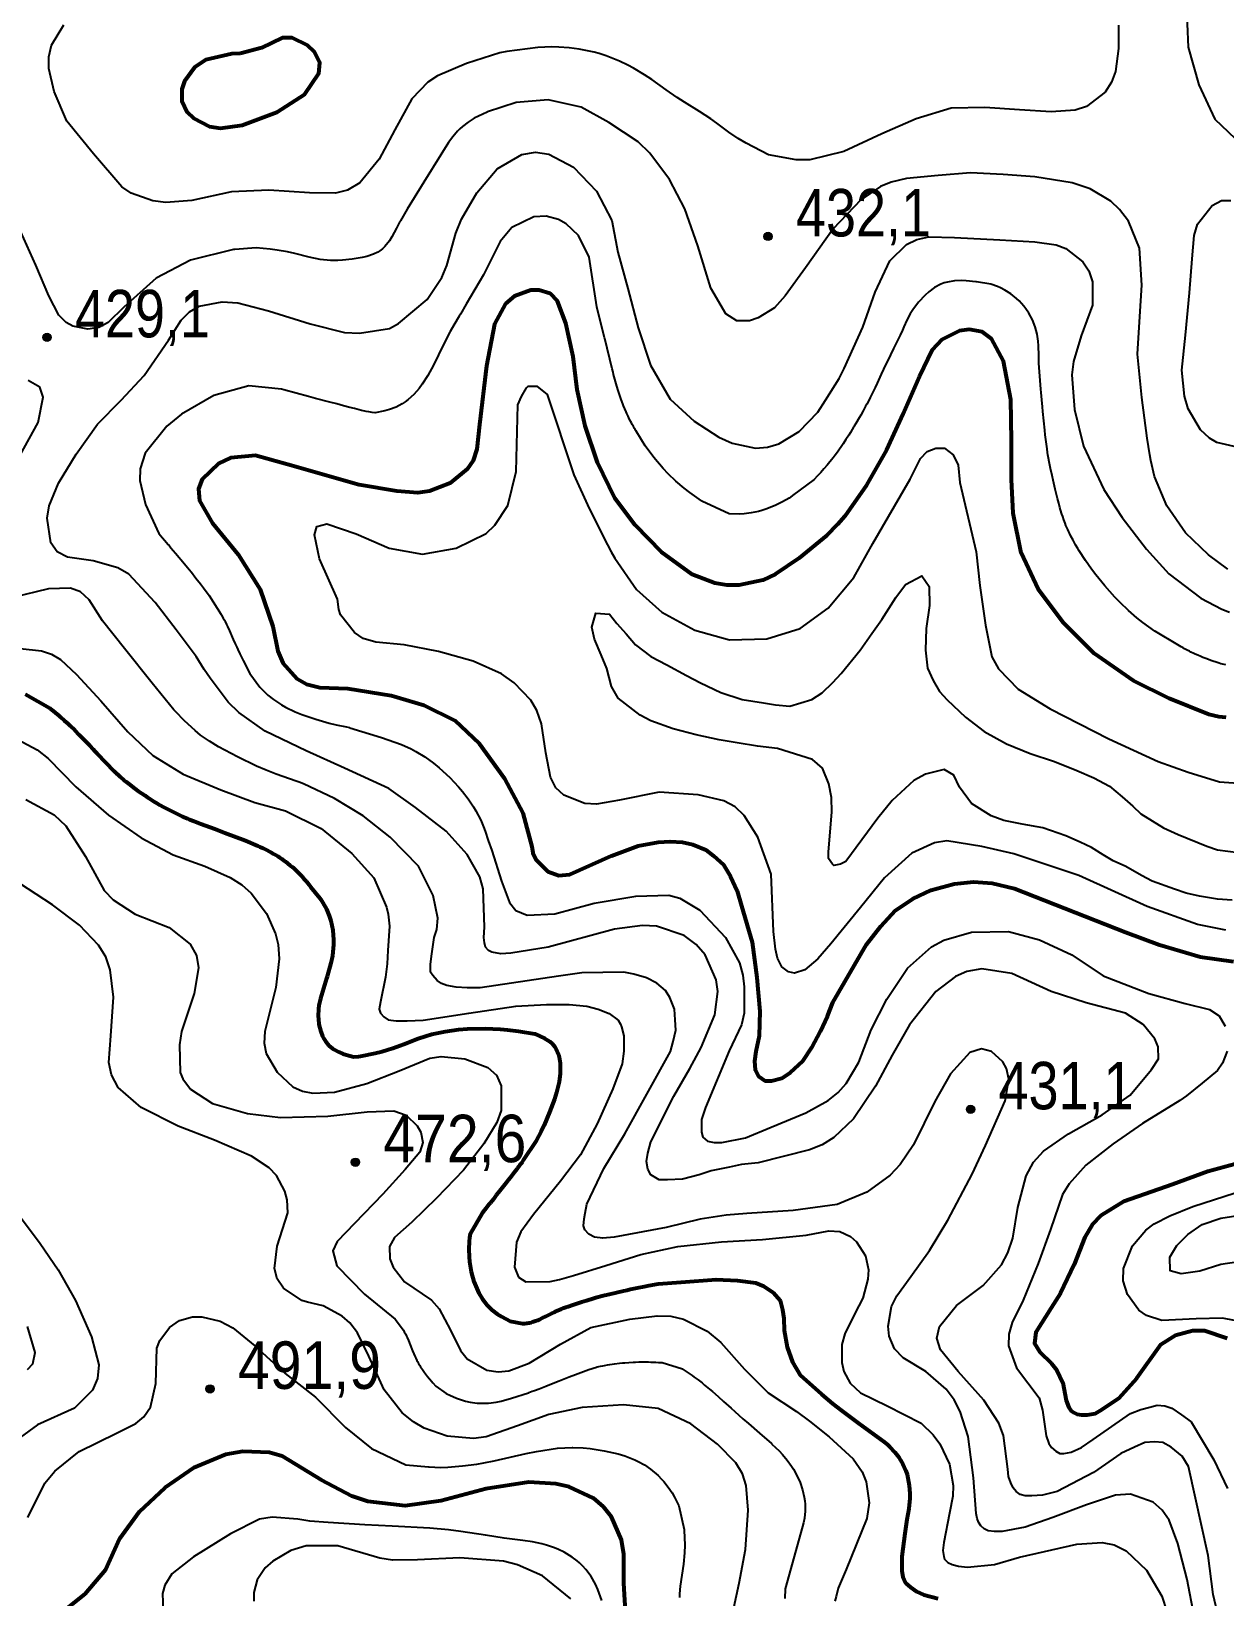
# Model space of a CAD drawing. Header units: metres. Extents: x 549268 to 556659, y 1838059 to 1844558.
# Drawn here: x 554205 to 554632, y 1838457 to 1839018 of the extents above; entities that cross this region are included whole.
import ezdxf

# ---------------------------------------------------------------- set-up
doc = ezdxf.new("R2010")
doc.units = ezdxf.units.M
doc.header["$LTSCALE"] = 0.8
for name, color, linetype, lineweight in [('1', 7, 'Continuous', 25), ('2', 7, 'Continuous', 53), ('5', 7, 'Continuous', 13)]:
    doc.layers.add(name, color=color, linetype=linetype, lineweight=lineweight)

msp = doc.modelspace()

# ---------------------------------------------------------------- hatches: boundary and pattern name
at = {"layer": '5'}
for points in [[(554470.43, 1838944.15, 1), (554467.43, 1838944.15, 1)], [(554212.28, 1838908.01, 1), (554209.28, 1838908.01, 1)], [(554542.95, 1838631.52, 1), (554539.95, 1838631.52, 1)], [(554322.71, 1838612.58, 1), (554319.71, 1838612.58, 1)], [(554270.65, 1838531.39, 1), (554267.65, 1838531.39, 1)]]:
    msp.add_hatch(color=256, dxfattribs=at).paths.add_polyline_path(points)

# ---------------------------------------------------------------- linework, layer by layer
at = {"layer": '1'}
for points in [[(554618.62, 1839028.68), (554619.33, 1839011.98), (554623.21, 1838998.46), (554628.94, 1838986.13), (554638.61, 1838976.98)], [(554375.42, 1839010.41), (554372.85, 1839009.94), (554361.02, 1839006.11), (554350.56, 1839001.68), (554347.15, 1838999.37), (554341.41, 1838993.47), (554335.34, 1838982.32), (554329.76, 1838971.79), (554322.79, 1838963.4), (554318.35, 1838960.71), (554314.06, 1838959.67), (554304.79, 1838959.78), (554290.19, 1838960.69), (554276.88, 1838960.07), (554262.62, 1838957), (554253.33, 1838956.31), (554248.69, 1838956.87), (554240.96, 1838959.67), (554237.56, 1838961.92), (554227.46, 1838973.72), (554217.84, 1838985.48), (554213.31, 1838996.02), (554211.45, 1839004.29), (554211.47, 1839008.45), (554212.44, 1839012.6), (554216.85, 1839019.99)], [(554594.44, 1839019.82), (554594.41, 1839011.51), (554593.31, 1839003.21), (554591.91, 1838999.35), (554589.61, 1838995.84), (554582.95, 1838990.69), (554578.88, 1838989.35), (554570.25, 1838988.73), (554558.93, 1838989.54), (554546.59, 1838990.34), (554534.55, 1838990.04), (554521.95, 1838986.31), (554509.64, 1838980.84), (554496.02, 1838974.57), (554483.89, 1838971.64), (554478.99, 1838971.56), (554469.1, 1838973.38), (554461.16, 1838977.56), (554458.26, 1838979.2), (554454.91, 1838981.45), (554450.59, 1838984.68), (554448.41, 1838986.26), (554444.43, 1838988.87), (554439.01, 1838992.2), (554436.34, 1838993.91), (554432.45, 1838996.62), (554427.31, 1839000.31), (554424.68, 1839002.08), (554420.79, 1839004.41), (554418.79, 1839005.47), (554415.73, 1839006.94), (554411.02, 1839008.81), (554408.43, 1839009.64), (554406.68, 1839010.12), (554403.15, 1839010.92), (554401.36, 1839011.24), (554397.74, 1839011.71), (554394.06, 1839011.96), (554391.57, 1839012.01)], [(554391.57, 1839012.01), (554386.5, 1839011.82), (554375.42, 1839010.41)], [(554633.59, 1838824.97), (554626.61, 1838830.09), (554618.34, 1838837.99), (554611.71, 1838847.62), (554607.35, 1838858.21), (554605.97, 1838863.89), (554605.6, 1838865.97), (554604.67, 1838871.92), (554602.72, 1838886.43), (554601.22, 1838901.98), (554601.99, 1838915.45), (554602.79, 1838926.74), (554601.96, 1838939.97), (554597.98, 1838949.66), (554594.8, 1838953.83), (554591.63, 1838956.75), (554584.22, 1838961.16), (554577.84, 1838963.36), (554564.48, 1838965.49), (554553.17, 1838966.35), (554541.47, 1838966.97), (554529.79, 1838965.92), (554518.48, 1838964.92), (554513.05, 1838963.64), (554509.22, 1838961.98), (554502.2, 1838957.23), (554492.21, 1838946.83), (554482.33, 1838932.92), (554475.05, 1838922.89), (554471.22, 1838918.59), (554465.44, 1838914.96), (554462.26, 1838913.91), (554457.72, 1838913.94), (554453.81, 1838916.41), (554448.46, 1838925.67), (554443.84, 1838940.8), (554439.13, 1838954.09), (554433.66, 1838964.52), (554426.64, 1838974.02), (554422.39, 1838978.06), (554411.95, 1838984.95), (554401.97, 1838990.48), (554390.17, 1838993.02), (554378.78, 1838992.1), (554368.52, 1838988.75), (554368.35, 1838988.68), (554365.26, 1838987.27), (554363.76, 1838986.46), (554361.6, 1838985.11), (554359.58, 1838983.58), (554358.64, 1838982.74), (554357.74, 1838981.83), (554356.07, 1838979.87), (554354.56, 1838977.77)], [(554354.56, 1838977.77), (554351.77, 1838973.36), (554345.74, 1838963.63), (554339.73, 1838953.92), (554337.3, 1838949.79), (554337.14, 1838949.5), (554335.92, 1838947.17), (554334.27, 1838944.04), (554333.36, 1838942.56), (554331.79, 1838940.56), (554330.88, 1838939.7), (554329.9, 1838938.97), (554329.2, 1838938.53), (554327.71, 1838937.79), (554325.28, 1838936.96), (554323.57, 1838936.55), (554320.08, 1838935.99), (554316.6, 1838935.65), (554314.88, 1838935.57), (554312.33, 1838935.58), (554308.55, 1838935.91), (554304.67, 1838936.67), (554299.51, 1838937.98), (554296.92, 1838938.59), (554293.19, 1838939.25), (554290.68, 1838939.58), (554285.64, 1838940.07), (554277.99, 1838939.53), (554277.51, 1838939.44), (554262.15, 1838935.67), (554249.9, 1838929.24), (554238.23, 1838918.8), (554232.67, 1838913.34), (554229.37, 1838911.55), (554225.4, 1838910.92), (554220.03, 1838912), (554217.69, 1838913.3), (554215.02, 1838915.98), (554211.42, 1838922.89), (554206.84, 1838933.8), (554201.44, 1838945.75)], [(554228.88, 1838876.94), (554237.29, 1838885.54), (554245.57, 1838894.4), (554254.3, 1838906.97), (554258.87, 1838914.22), (554261.78, 1838917.15), (554265.29, 1838919.14), (554273.45, 1838920.77), (554279.14, 1838920.38), (554290.09, 1838917.55), (554305.02, 1838912.83), (554317.34, 1838909.7), (554322.63, 1838909.46), (554333.37, 1838911.18), (554336.64, 1838912.95), (554346.92, 1838921.56), (554352.16, 1838929.42), (554353.99, 1838933.76), (554357.21, 1838945.34), (554359.23, 1838950.35), (554364.7, 1838959.73), (554371.98, 1838968.4), (554380.77, 1838973.49), (554385.65, 1838974.3), (554390.44, 1838973.61), (554399.24, 1838968.97), (554407.49, 1838960.33), (554412.95, 1838949.89), (554415.13, 1838938.53), (554418.72, 1838925.54), (554422.42, 1838911.44), (554426.8, 1838897.99), (554433.94, 1838885.86), (554442.48, 1838878), (554451.26, 1838872.28), (554456.07, 1838870.14), (554464.47, 1838868.36), (554468.68, 1838868.63), (554472.74, 1838869.85), (554480.07, 1838874.34), (554486.8, 1838881.26), (554489.51, 1838885.48), (554494.45, 1838893.32), (554496.22, 1838896.79), (554502.91, 1838911.66), (554507.24, 1838924.21), (554512.55, 1838935.46), (554518.54, 1838941.26), (554522.19, 1838943.07), (554526.54, 1838943.96), (554535.69, 1838943.72), (554551.87, 1838942.88), (554564.48, 1838942.21), (554572.04, 1838941.15), (554575.6, 1838939.88), (554581.67, 1838935.09), (554583.78, 1838931.8), (554585.12, 1838927.87), (554585.13, 1838919.59), (554581.01, 1838908.57), (554578.26, 1838899.31), (554577.69, 1838894.54), (554578.68, 1838882.11), (554581.9, 1838869.08), (554589.13, 1838853.5)], [(554635.78, 1838868.87), (554629.66, 1838870.4), (554626.94, 1838871.93), (554623.72, 1838874.85), (554619.36, 1838882.43), (554618.02, 1838886.94), (554617.13, 1838896.21), (554618.36, 1838908.79), (554619.79, 1838923.93), (554620.83, 1838936.09), (554621.46, 1838944.48), (554622.7, 1838948.58), (554627.89, 1838955.26), (554631.29, 1838956.98), (554634.64, 1838957.03)], [(554490.61, 1838862.82), (554490.07, 1838862.17), (554488.95, 1838860.88), (554487.81, 1838859.62), (554487.03, 1838858.79), (554486.5, 1838858.24), (554485.44, 1838857.15), (554477.73, 1838851.34), (554477.55, 1838851.21), (554476.45, 1838850.46), (554474.16, 1838849.07), (554471.77, 1838847.86), (554468.46, 1838846.54), (554466.77, 1838846.01), (554465.5, 1838845.68), (554462.94, 1838845.15), (554460.33, 1838844.83), (554458.57, 1838844.73), (554454.96, 1838844.77), (554445.28, 1838849.32), (554445.08, 1838849.46), (554440.93, 1838852.44), (554438.9, 1838853.99), (554435.96, 1838856.44), (554433.13, 1838859.12), (554431.34, 1838861), (554427.99, 1838864.97), (554424.97, 1838869.12), (554423.57, 1838871.28), (554421.62, 1838874.63), (554421.52, 1838874.8), (554421.41, 1838874.97), (554421.17, 1838875.34), (554420.72, 1838876.09), (554420.28, 1838876.85), (554420, 1838877.37), (554419.45, 1838878.4), (554419.06, 1838879.19), (554418.81, 1838879.72), (554418.33, 1838880.79), (554418.09, 1838881.33), (554417.64, 1838882.41), (554417.2, 1838883.5), (554416.92, 1838884.23), (554416.38, 1838885.7), (554415.87, 1838887.13), (554415.63, 1838887.85), (554415.27, 1838888.92), (554414.76, 1838890.55), (554414.29, 1838892.18), (554414.06, 1838893), (554413.64, 1838894.66), (554413.44, 1838895.49), (554413.16, 1838896.75), (554410.49, 1838907.59), (554410.43, 1838907.79), (554407.66, 1838918.97), (554404.86, 1838936.67), (554401.11, 1838944.44), (554396.62, 1838948.7), (554393.91, 1838950.22), (554389.48, 1838951.44), (554385.13, 1838951.2), (554377.26, 1838947.35), (554373.02, 1838942.39), (554367, 1838930.44), (554360.91, 1838919.92), (554358.8, 1838916.33), (554358.37, 1838915.64), (554356.4, 1838912.31), (554355.14, 1838910.06), (554352.78, 1838905.48), (554349.18, 1838898.03), (554347.18, 1838894.37), (554345.13, 1838891.2), (554343.99, 1838889.7), (554342.14, 1838887.59), (554340.11, 1838885.72), (554339.02, 1838884.9), (554337.99, 1838884.21), (554335.79, 1838883.04), (554333.44, 1838882.12), (554331.79, 1838881.64), (554328.27, 1838880.97), (554327.25, 1838881.11), (554325.96, 1838881.32), (554325.1, 1838881.48), (554324.53, 1838881.6), (554323.39, 1838881.85), (554322.54, 1838882.04), (554320.85, 1838882.47), (554319.16, 1838882.92), (554316.91, 1838883.53), (554315.78, 1838883.83), (554314.52, 1838884.17), (554312, 1838884.82), (554306.96, 1838886.12), (554304.44, 1838886.79), (554295.63, 1838889.24), (554294.76, 1838889.49), (554283.04, 1838890.68)], [(554578.14, 1838835.36), (554577.37, 1838836.85), (554576.87, 1838837.86), (554576.63, 1838838.37), (554576.28, 1838839.13), (554575.83, 1838840.16), (554575.61, 1838840.67), (554575.3, 1838841.45), (554574.85, 1838842.63), (554574.43, 1838843.82), (554574.16, 1838844.62), (554573.67, 1838846.23), (554573.44, 1838847.04), (554572.99, 1838848.67), (554572.58, 1838850.31), (554571.79, 1838853.59), (554571.01, 1838856.87), (554570.63, 1838858.52), (554570.08, 1838860.98), (554569.57, 1838863.46), (554569.32, 1838864.7), (554569.13, 1838865.88), (554568.99, 1838866.81), (554568.81, 1838868.06), (554568.48, 1838870.57), (554568.18, 1838873.08), (554567.99, 1838874.75), (554567.64, 1838878.1), (554567.31, 1838881.47), (554567.15, 1838883.15), (554566.92, 1838885.68), (554566.72, 1838888.21), (554566.62, 1838889.48), (554565.93, 1838898.73), (554565.92, 1838898.92), (554565.83, 1838901.48), (554565.71, 1838904.91), (554565.59, 1838906.62), (554565.24, 1838909.16), (554564.97, 1838910.41), (554564.59, 1838911.72), (554563.58, 1838914.29), (554562.26, 1838916.72), (554561.23, 1838918.25), (554560.48, 1838919.22), (554558.87, 1838921.03), (554557.93, 1838921.93), (554555.91, 1838923.55), (554553.71, 1838924.94), (554552.13, 1838925.75), (554551.03, 1838926.24), (554548.69, 1838927.11), (554543.57, 1838927.91), (554543.31, 1838927.94), (554539.91, 1838928.25), (554538.2, 1838928.32), (554535.65, 1838928.22), (554533.17, 1838927.82), (554531.97, 1838927.48), (554530.8, 1838927.03), (554528.57, 1838925.83), (554526.5, 1838924.31), (554525.2, 1838923.16), (554522.84, 1838920.64), (554520.76, 1838917.91), (554519.84, 1838916.48), (554518.61, 1838914.22), (554517.55, 1838911.81), (554517.09, 1838910.53), (554516.21, 1838908.77), (554516.11, 1838908.57), (554513.86, 1838904.05), (554512.75, 1838901.78), (554511.66, 1838899.5), (554511.12, 1838898.35), (554509.47, 1838894.77), (554508, 1838891.59), (554507.26, 1838890), (554506.5, 1838888.42), (554506.11, 1838887.64), (554505.51, 1838886.45), (554505.1, 1838885.66), (554504.27, 1838884.08), (554503.85, 1838883.3), (554502.99, 1838881.74), (554502.11, 1838880.19), (554501.51, 1838879.16), (554500.31, 1838877.11), (554499.76, 1838876.22), (554499.65, 1838876.03), (554498.42, 1838873.96), (554497.8, 1838872.93), (554496.84, 1838871.4), (554495.85, 1838869.88), (554495.35, 1838869.13), (554494.32, 1838867.64), (554493.79, 1838866.91), (554492.99, 1838865.82), (554492.21, 1838864.81), (554491.69, 1838864.14), (554490.61, 1838862.82)], [(554201.19, 1838865.83), (554207.59, 1838877.46), (554209.35, 1838886.55), (554208.24, 1838890.14), (554204.04, 1838892.5)], [(554283.04, 1838890.68), (554270.52, 1838887.2), (554258.91, 1838880.54), (554253.63, 1838876.16), (554245.92, 1838866.53), (554244.08, 1838860.96), (554244, 1838856.72), (554246, 1838848.19), (554250.81, 1838837.76), (554254.21, 1838833.81), (554254.34, 1838833.65), (554255.14, 1838832.67), (554256.77, 1838830.71), (554260.05, 1838826.83), (554261.67, 1838824.87), (554262.49, 1838823.85), (554264.11, 1838821.8), (554265.71, 1838819.72), (554266.76, 1838818.33), (554268.84, 1838815.53), (554273.18, 1838808.74), (554273.29, 1838808.55), (554273.91, 1838807.45), (554274.3, 1838806.7), (554274.55, 1838806.2), (554275.05, 1838805.19), (554275.41, 1838804.43), (554276.11, 1838802.89), (554277.48, 1838799.8), (554278.17, 1838798.25), (554278.73, 1838797.05), (554279.1, 1838796.26), (554279.87, 1838794.67), (554281.05, 1838792.3), (554283.44, 1838787.59), (554287.02, 1838782.67), (554287.14, 1838782.54), (554289.89, 1838779.89), (554291.88, 1838778.28), (554294.71, 1838776.37), (554296.18, 1838775.52), (554299.67, 1838773.84), (554302.07, 1838772.88), (554306.97, 1838771.25), (554311.84, 1838769.88), (554314.3, 1838769.28), (554318.03, 1838768.53), (554319.03, 1838768.25), (554319.24, 1838768.19), (554330.59, 1838764.71), (554335.36, 1838763.07), (554337.71, 1838762.16), (554341.15, 1838760.61), (554342.84, 1838759.71), (554346.1, 1838757.71), (554349.21, 1838755.46), (554351.21, 1838753.83), (554355, 1838750.33), (554358.09, 1838747.05), (554359.54, 1838745.34), (554361.59, 1838742.68), (554363.45, 1838739.9), (554364.3, 1838738.47), (554366.05, 1838735.07), (554367.06, 1838732.72), (554367.66, 1838731.12), (554368.72, 1838727.82), (554370.1, 1838724.17), (554373.56, 1838713.28), (554376.35, 1838705.56), (554378.67, 1838702.71), (554382.66, 1838701.01), (554392.54, 1838701.49), (554406.7, 1838705.37), (554421.64, 1838707.86), (554433.37, 1838708.24), (554437.34, 1838707.11), (554444.53, 1838702.85), (554453.65, 1838693), (554458.77, 1838684.01), (554459.94, 1838679.57), (554460.41, 1838675.36), (554460.41, 1838671.39), (554460.41, 1838666.01), (554459.47, 1838661.8), (554455.05, 1838652.45), (554446.53, 1838632.18), (554445.16, 1838627.86), (554445.16, 1838625.81), (554445.16, 1838623.31), (554445.62, 1838621.49), (554447.21, 1838620.13), (554449.7, 1838619.67), (554452.42, 1838619.67), (554460.81, 1838621.26), (554470.07, 1838625.13), (554482.46, 1838630.3), (554490.46, 1838634.71), (554493.99, 1838637.55), (554496.94, 1838640.82), (554501.46, 1838648.45)], [(554383.96, 1838778.05), (554378.04, 1838784.3), (554373.45, 1838787.48), (554363.3, 1838792.04), (554350.95, 1838795.48), (554338.7, 1838797.93), (554328.54, 1838798.8), (554323.96, 1838800.18), (554320.85, 1838802.25), (554315.82, 1838808.66), (554315.32, 1838810.58), (554314.79, 1838814.18), (554308.4, 1838828.69), (554306.52, 1838837.31), (554307.42, 1838840.24), (554310.91, 1838841.16), (554321.43, 1838837.67), (554333.27, 1838832.49), (554345.27, 1838830.36), (554357.23, 1838832.45), (554367.99, 1838837.79), (554371.11, 1838840.69), (554375.76, 1838847.81), (554378.73, 1838859.9), (554379.39, 1838883.78), (554380.62, 1838886.86), (554382.47, 1838889.95), (554383.09, 1838890.57), (554384.32, 1838890.57), (554386.17, 1838890.57), (554389.86, 1838887.48), (554399.36, 1838858.72), (554404.92, 1838846.65), (554411.49, 1838833.64), (554412.82, 1838831.18), (554414.06, 1838828.92), (554421.84, 1838817.73), (554430.91, 1838809.57), (554442.68, 1838803.18), (554455.19, 1838799.63), (554468.46, 1838800.03), (554480.45, 1838803.75), (554490.5, 1838811.05), (554499.65, 1838822), (554506.48, 1838834.16), (554519.8, 1838857.24), (554523.49, 1838864.65), (554525.96, 1838867.12), (554529.03, 1838868.36), (554532.11, 1838868.36), (554535.19, 1838865.89), (554537.04, 1838862.18), (554537.66, 1838856), (554543.45, 1838831.19), (554544.78, 1838819.08), (554546.76, 1838804.92), (554549, 1838793.61), (554551.39, 1838789.27), (554558.51, 1838782.05), (554570, 1838775), (554590.95, 1838764.16), (554608.61, 1838756.08), (554619.35, 1838752.24), (554630.51, 1838748.81), (554642.25, 1838748)], [(554492.44, 1838621.4), (554488.35, 1838618.84), (554483.81, 1838616.96), (554465.35, 1838612.39), (554459.45, 1838611.71), (554455.14, 1838610.8), (554448.57, 1838609.44), (554444.26, 1838608.07), (554438.36, 1838606.48), (554432.92, 1838606.26), (554429.97, 1838606.26), (554427.02, 1838608.07), (554425.89, 1838610.12), (554425.44, 1838612.85), (554425.89, 1838615.81), (554427.02, 1838619.9), (554435.16, 1838636.19), (554440.91, 1838646.09), (554443.31, 1838650.56), (554444.94, 1838653.64), (554449.92, 1838665.33), (554450.92, 1838673.71), (554450.41, 1838677.92), (554446.47, 1838686.89), (554443.21, 1838690.6), (554438.96, 1838693.72), (554429.02, 1838697.09), (554423.97, 1838697.32), (554413.98, 1838695.99), (554390.2, 1838689.54), (554376.8, 1838687.4), (554373.21, 1838687.2), (554370.02, 1838687.8), (554368.83, 1838688.4), (554367.83, 1838689.6), (554367.43, 1838691.2), (554367.23, 1838693), (554367.43, 1838696.8), (554366.91, 1838710.46), (554365.74, 1838714.76), (554361.25, 1838722.75), (554353.68, 1838731.18), (554342.74, 1838739.61), (554333.2, 1838746.42), (554317.32, 1838753.75), (554303.54, 1838759.9), (554288.93, 1838766.9), (554279.48, 1838773.63), (554275.69, 1838777.34), (554269.22, 1838785.93), (554267, 1838789.06), (554264.15, 1838793.7), (554257.01, 1838803.3), (554249.48, 1838813.05), (554240.04, 1838823.15), (554236.18, 1838825.42), (554227.25, 1838828.01), (554218.09, 1838829.33), (554214.45, 1838831.18), (554212.14, 1838834.43), (554210.79, 1838843.22), (554211.53, 1838847.69), (554214.93, 1838855.75), (554221.26, 1838866.18), (554228.88, 1838876.94)], [(554589.13, 1838853.5), (554595.76, 1838843.47), (554604.39, 1838832.16), (554612.48, 1838823.32), (554623.83, 1838814.56), (554631.37, 1838810.71), (554634.12, 1838809.52)], [(554632.78, 1838790.68), (554632.21, 1838790.82), (554631.06, 1838791.12), (554630.49, 1838791.29), (554629.35, 1838791.64), (554628.23, 1838792.01), (554627.48, 1838792.28), (554626, 1838792.83), (554624.59, 1838793.38), (554623.9, 1838793.67), (554622.86, 1838794.12), (554621.83, 1838794.58), (554621.32, 1838794.82), (554620.3, 1838795.31), (554619.8, 1838795.56), (554619.04, 1838795.95), (554618.05, 1838796.49), (554617.55, 1838796.77), (554616.81, 1838797.19), (554615.71, 1838797.86), (554607.67, 1838802.62), (554607.45, 1838802.77), (554603.1, 1838805.91), (554601, 1838807.57), (554597.95, 1838810.19), (554595.02, 1838812.99), (554593.15, 1838814.93), (554589.56, 1838818.97), (554586.33, 1838822.94), (554584.78, 1838824.98), (554582.55, 1838828.11), (554580.3, 1838831.58), (554579.79, 1838832.43), (554579.04, 1838833.72), (554578.68, 1838834.37), (554578.14, 1838835.36)], [(554602.67, 1838715.25), (554597.04, 1838718.47), (554592.54, 1838720.54), (554588.89, 1838722.7), (554584.76, 1838725.24), (554580.7, 1838727.21), (554575.61, 1838729.5), (554567.32, 1838732.29), (554559.91, 1838733.61), (554553.35, 1838735.02), (554548.76, 1838736.65), (554541.72, 1838741), (554537.51, 1838746.95), (554535.48, 1838751.14), (554531.98, 1838753.18), (554525.32, 1838751.59), (554521.16, 1838749.28), (554513.4, 1838742.16), (554508.27, 1838735.75), (554496.84, 1838720.33), (554494.9, 1838719.36), (554492.48, 1838718.87), (554491.99, 1838719.36), (554490.54, 1838721.31), (554490.54, 1838723.74), (554491.79, 1838737.93), (554491.64, 1838743.18), (554490.68, 1838748.06), (554488.49, 1838753.66), (554484.87, 1838756.82), (554472.34, 1838760.71), (554465.11, 1838761.62), (554457.86, 1838762.81), (554451.48, 1838763.82), (554443.17, 1838765.61), (554434.95, 1838767.84), (554426.95, 1838770.66), (554423.17, 1838772.67), (554415.23, 1838778.77), (554412.92, 1838782.93), (554411.21, 1838789.44), (554409.24, 1838794.35), (554406.78, 1838799.91), (554405.88, 1838804.23), (554407.32, 1838809.23), (554412.2, 1838808.91), (554414.85, 1838805.5), (554418.1, 1838801.87), (554421.53, 1838797.84), (554426.97, 1838793.73), (554432.72, 1838790.67), (554439.69, 1838786.88), (554444.81, 1838784.31), (554452.03, 1838780.83), (554459.72, 1838778.26), (554467.26, 1838777.09), (554471.6, 1838776.43), (554476.79, 1838775.87), (554484.64, 1838778.3), (554488.36, 1838780.7), (554492.09, 1838784.39), (554495.15, 1838787.57), (554501.92, 1838796.01), (554506.11, 1838801.88), (554509.68, 1838806.97), (554514.66, 1838814.79), (554518.13, 1838819.44), (554524.05, 1838822.65), (554526.61, 1838818.81), (554526.79, 1838811.99), (554525.56, 1838803.74), (554525.27, 1838796.02), (554525.98, 1838789.54), (554528.04, 1838785.07), (554530.32, 1838781.19), (554533.07, 1838778.22), (554539.6, 1838771.96), (554546.28, 1838766.86), (554554.31, 1838762.47), (554562.82, 1838758.99), (554571.54, 1838756.11), (554579.44, 1838752.85), (554585.57, 1838750.25), (554591.16, 1838747.3), (554595.72, 1838743.39), (554599.5, 1838740.1), (554602.38, 1838737.29), (554610.47, 1838732.34), (554615.72, 1838729.93), (554626, 1838725.79), (554629.85, 1838724.5), (554637.22, 1838723.47)], [(554279.04, 1838757.76), (554272.2, 1838761.33), (554268.92, 1838763.33), (554265.79, 1838765.56), (554263.79, 1838767.18), (554259.96, 1838770.66), (554256.8, 1838773.97), (554256.21, 1838774.62), (554248.41, 1838784.13), (554238.48, 1838796.59), (554230.63, 1838806.44), (554225.82, 1838814.05), (554222.72, 1838816.84), (554219.22, 1838818.12), (554211.26, 1838817.9), (554198.56, 1838814.89)], [(554201.19, 1838796.59), (554208.84, 1838795.77), (554212.36, 1838794.55), (554215.62, 1838792.59), (554221.39, 1838787.31), (554230.11, 1838777.79), (554239.76, 1838766.69), (554248.64, 1838758.21), (554259.48, 1838751.55), (554273.02, 1838745.93), (554285.21, 1838741.37), (554296.2, 1838738.47), (554308.97, 1838732.11), (554319.87, 1838723.2), (554327.85, 1838714.44), (554332.38, 1838703.9), (554332.94, 1838701.43), (554333.43, 1838697.06), (554332.78, 1838688.41), (554332.55, 1838683.6), (554331.95, 1838678.8), (554330.16, 1838670.01), (554329.76, 1838667.41), (554330.16, 1838666.01), (554331.35, 1838664.61), (554332.95, 1838663.61), (554335.74, 1838663.21), (554339.72, 1838663.21), (554345.51, 1838663.41), (554361.85, 1838666.01), (554378.59, 1838668.41), (554389.56, 1838669.01), (554397.73, 1838669.01), (554404.11, 1838668.41), (554408.1, 1838667.41), (554412.08, 1838665.81), (554415.27, 1838663.41), (554416.07, 1838662.01), (554416.47, 1838661.01), (554417.27, 1838657.82), (554417.28, 1838652.39), (554416.74, 1838647.75), (554413.38, 1838638.8), (554407.74, 1838626.3), (554401.75, 1838615.25), (554394.66, 1838605.77), (554384.93, 1838593.84), (554380.42, 1838587.6), (554378.82, 1838583.91), (554378.15, 1838574.94), (554379.63, 1838571.46), (554382.24, 1838569.7), (554390.94, 1838569.8), (554394.23, 1838570.54)], [(554632.89, 1838695.73), (554622.71, 1838697.71), (554604.68, 1838704.13), (554580.26, 1838715.21), (554556.9, 1838722.97), (554545.48, 1838725.65), (554532.94, 1838727.66), (554528.58, 1838726.97), (554520.39, 1838723.25), (554510.65, 1838714.42), (554502.03, 1838703.82), (554491.41, 1838690.79), (554486.74, 1838685.41), (554482.08, 1838681.44), (554478.35, 1838680.27), (554476.26, 1838680.74), (554473.93, 1838682.61), (554472.29, 1838685.64), (554471.59, 1838688.92), (554470.9, 1838695.23), (554470.06, 1838715.73), (554465.3, 1838728.95), (554460.41, 1838736.78), (554457.13, 1838739.81), (554453.1, 1838741.95), (554443.89, 1838744.2), (554429.99, 1838745.07), (554415.78, 1838742.23), (554407.5, 1838740.85), (554403.3, 1838741.07), (554395.8, 1838744.03), (554392.96, 1838746.7), (554391, 1838750.43), (554389.4, 1838759.2), (554387.8, 1838769.61), (554386.1, 1838774.4), (554383.96, 1838778.05)], [(554198.59, 1838764.92), (554207.25, 1838760.23), (554211.14, 1838757.22), (554221.15, 1838747.01), (554232.75, 1838736.87), (554244.49, 1838728.8), (554255.93, 1838722.67), (554267.33, 1838718.59), (554276.4, 1838714.6), (554280.51, 1838711.9), (554283.85, 1838708.9), (554289.31, 1838701.64), (554292.61, 1838694.34), (554293.53, 1838690.5), (554293.87, 1838685.42), (554292.7, 1838675.16), (554288.82, 1838659.39), (554288.53, 1838655.24), (554289.29, 1838651.56), (554293.14, 1838644.8), (554298.84, 1838639.63), (554302.21, 1838638.03), (554305.95, 1838637.27), (554313.76, 1838637.71), (554325.3, 1838640.76), (554336.87, 1838645.31), (554347.79, 1838649.88), (554351.86, 1838650.43), (554360.36, 1838649.58), (554368.65, 1838646.49), (554371.67, 1838643.71)], [(554610.02, 1838488), (554606.77, 1838490.77), (554598.73, 1838493.65), (554593.37, 1838493.34), (554582.94, 1838489.89), (554570.9, 1838485.37), (554560.98, 1838481.85), (554552.76, 1838480.26), (554550, 1838480.26), (554547.73, 1838480.59), (554546.27, 1838481.24), (554545.13, 1838482.38), (554544.32, 1838483.68), (554543.83, 1838484.99), (554543.5, 1838486.78), (554542.47, 1838499.54), (554540.62, 1838514.34), (554537.74, 1838523.34), (554535.55, 1838527.5), (554532.73, 1838531.34), (554525.4, 1838537.65), (554517.32, 1838542.55), (554514.2, 1838545.68), (554512.32, 1838550.3), (554511.97, 1838553.81), (554513.17, 1838560.85), (554515.02, 1838564.74), (554520.01, 1838571.61), (554526.74, 1838580.95), (554533.29, 1838591.81), (554542.05, 1838608.28), (554546.76, 1838618.59), (554553.81, 1838634.51), (554555.2, 1838642.31), (554554.36, 1838646.13), (554553, 1838648.51), (554548.89, 1838652.17), (554545.31, 1838653.24), (554541.14, 1838651.91), (554534.28, 1838644.2), (554528.61, 1838634.28), (554521.07, 1838618.83), (554516.23, 1838611.71), (554512.68, 1838607.97), (554504.33, 1838601.9), (554493.63, 1838597.41), (554477.94, 1838595.26), (554461.35, 1838594.18), (554453.93, 1838593.62), (554444.65, 1838592.13), (554432.4, 1838589.16), (554413.88, 1838585.73), (554409.8, 1838585.32), (554406.75, 1838585.73), (554404.72, 1838586.75), (554403.29, 1838588.38), (554402.88, 1838589.81), (554403.09, 1838592.26), (554403.49, 1838594.3), (554404.11, 1838597.56), (554410.13, 1838610.27), (554417.7, 1838622.73), (554434.05, 1838652.19), (554434.96, 1838655.83), (554435.87, 1838659.92), (554435.64, 1838663.56), (554435.41, 1838667.42), (554433.83, 1838671.52), (554432.24, 1838674.02), (554429.06, 1838676.75), (554425.44, 1838678.57), (554420.9, 1838679.93), (554417.27, 1838680.61), (554402.31, 1838680.39), (554393.92, 1838679.25), (554365.84, 1838675.01), (554361.25, 1838675.01), (554357.27, 1838675.21), (554353.88, 1838675.81), (554352.08, 1838676.61), (554350.49, 1838677.61), (554348.89, 1838679.4), (554348.1, 1838680.6), (554348.1, 1838682), (554348.1, 1838683.4), (554348.5, 1838686.4), (554349.43, 1838693.03), (554350.32, 1838695.91), (554350.67, 1838699.96), (554349.05, 1838708.1), (554343.8, 1838718.65), (554333.66, 1838728.97), (554324.03, 1838736.59), (554313.7, 1838742.8), (554302.57, 1838748.09), (554301.01, 1838748.69), (554300.01, 1838749.05), (554292.83, 1838751.58), (554289.29, 1838752.95), (554285.83, 1838754.46), (554279.04, 1838757.76)], [(554203.2, 1838742.46), (554213.3, 1838736.94), (554217.48, 1838733.04), (554224.54, 1838722.05), (554231.3, 1838709.91), (554234.5, 1838706.54), (554242.31, 1838701.47), (554254.46, 1838696.67), (554262.04, 1838690.65), (554264.3, 1838686.63)], [(554456.73, 1838452.94), (554458.61, 1838461.82), (554460.84, 1838473.86), (554461.82, 1838487.91), (554461.14, 1838496.84), (554459.82, 1838500.97), (554457.44, 1838504.88), (554450.79, 1838511.58), (554441.28, 1838518.86), (554429.64, 1838524.32), (554417.24, 1838525.67), (554402.36, 1838524.78), (554390.49, 1838522.16), (554379.22, 1838518.2), (554368.07, 1838514.17), (554363.42, 1838513.59), (554354, 1838514.49), (554345.78, 1838517.36), (554342.02, 1838519.54), (554337.96, 1838522.82), (554331.5, 1838531.01), (554326.04, 1838543.13), (554321.94, 1838551.44), (554319.21, 1838555.01), (554316.44, 1838557.48), (554309.65, 1838561.17), (554304.08, 1838562.42), (554302.05, 1838563.04), (554295.42, 1838567.5), (554293.24, 1838570.77), (554292.26, 1838574.51), (554293.17, 1838582.46), (554297.01, 1838594.39), (554296.81, 1838599.06), (554295.98, 1838602.17), (554292.91, 1838607.79), (554290.29, 1838610.55), (554284, 1838614.77), (554270.74, 1838620.51), (554257.74, 1838625.53), (554244.47, 1838632.12), (554236.3, 1838639.33), (554233.82, 1838643.86), (554232.97, 1838648.34), (554233.59, 1838657.87), (554234.59, 1838671.74), (554233.42, 1838681.53), (554231.79, 1838686.12), (554229.27, 1838690.33), (554222.39, 1838697.53), (554212.7, 1838704.79), (554201.1, 1838712.4)], [(554635.11, 1838706.43), (554629.8, 1838706.84), (554623.42, 1838707.85), (554618.61, 1838708.88), (554614.45, 1838710.42), (554606.45, 1838713.24), (554602.67, 1838715.25)], [(554501.46, 1838648.45), (554505.9, 1838660), (554511.52, 1838670.98), (554518.89, 1838682.08), (554527.42, 1838689.71), (554531.91, 1838692.1), (554541.74, 1838694.98), (554555.04, 1838695.24), (554566.1, 1838692.19), (554577.69, 1838686.86), (554588.91, 1838679.38), (554605.26, 1838672.98), (554618.29, 1838669.42), (554627.04, 1838667.26), (554630.48, 1838664.99), (554632.65, 1838661.33)], [(554264.3, 1838686.63), (554265.03, 1838682.24), (554263.41, 1838673), (554258.93, 1838659.33), (554258.24, 1838654.57), (554258.49, 1838644.7), (554259.45, 1838642.41), (554262.18, 1838638.78), (554270.07, 1838633.64), (554282.52, 1838630.01), (554294.36, 1838628.64), (554311.3, 1838629.02), (554325.36, 1838630.57), (554334.96, 1838630.93), (554339.38, 1838629.37), (554343.35, 1838625.64), (554344.67, 1838623.28), (554345.38, 1838619.6), (554344.28, 1838616.15), (554339.05, 1838609.96), (554331.07, 1838601.12), (554320.82, 1838590.58), (554314.62, 1838584.16), (554313.12, 1838580.8), (554314.51, 1838575.48), (554324.51, 1838565.33), (554335.39, 1838556.31), (554338.42, 1838552.37), (554338.5, 1838552.23), (554338.71, 1838551.85), (554339.11, 1838551.09), (554339.49, 1838550.31), (554339.72, 1838549.79), (554340.18, 1838548.73), (554340.83, 1838547.13), (554341.69, 1838544.99), (554342.13, 1838543.93), (554342.59, 1838542.88), (554342.83, 1838542.37), (554343.21, 1838541.6), (554343.41, 1838541.23), (554343.81, 1838540.49), (554344.24, 1838539.77), (554344.54, 1838539.29), (554345.16, 1838538.35), (554345.64, 1838537.66), (554345.97, 1838537.21), (554346.65, 1838536.31), (554347, 1838535.86), (554347.72, 1838534.98), (554348.46, 1838534.11), (554348.96, 1838533.54), (554349.98, 1838532.4), (554353.7, 1838529.77), (554353.88, 1838529.67), (554355.01, 1838529.09), (554357.35, 1838528.07), (554360.61, 1838527.04), (554362.27, 1838526.67), (554364.78, 1838526.32), (554366.14, 1838526.23), (554368.84, 1838526.26), (554371.55, 1838526.58), (554373.37, 1838526.94), (554377.03, 1838528.03)], [(554631.56, 1838444.05), (554628.33, 1838457.78), (554626.51, 1838471.73), (554619.52, 1838503.6), (554617.21, 1838507.31), (554613.29, 1838510.55), (554610.29, 1838512.17), (554607.28, 1838512.4), (554603.82, 1838512.17), (554600.13, 1838510.55), (554595.28, 1838508.23), (554585.41, 1838501.5), (554572.42, 1838494.6), (554567.22, 1838493.29), (554563.32, 1838493.13), (554561.05, 1838493.13), (554559.26, 1838493.62), (554557.8, 1838494.6), (554556.66, 1838495.9), (554555.85, 1838497.69), (554555.04, 1838499.97), (554554.73, 1838502.68), (554553.22, 1838514.67), (554551.62, 1838519.17), (554546.22, 1838527.4), (554537.05, 1838537.65), (554530.63, 1838545.33), (554529.34, 1838549.5), (554530.28, 1838553.69), (554536.4, 1838561.27), (554545.94, 1838568.41), (554552.5, 1838575.79), (554554.83, 1838580.14), (554556.53, 1838585.36), (554558.42, 1838596.39), (554561.31, 1838607.64), (554563.99, 1838612.57), (554567.54, 1838616.49), (554576.46, 1838622.72), (554588.58, 1838629.57), (554598.56, 1838636.62), (554606.18, 1838645.81), (554608.73, 1838649.63), (554608.65, 1838653.85), (554607.41, 1838656.75), (554603.2, 1838661.94), (554596.9, 1838665.96), (554582.88, 1838669.68), (554570.27, 1838673.71), (554556.26, 1838680.22), (554545.42, 1838681.8), (554540.1, 1838680.87), (554536.07, 1838679.14), (554529, 1838673.76), (554519.56, 1838661.77), (554513.36, 1838650.89), (554507.37, 1838639.84), (554499.5, 1838628.12), (554492.44, 1838621.4)], [(554633.28, 1838652.33), (554631.7, 1838648), (554629.88, 1838645.48), (554624.39, 1838640.92), (554618.7, 1838636.35), (554616.34, 1838634.68), (554603.02, 1838626.45), (554592.55, 1838619.1), (554582.75, 1838611.47), (554576.71, 1838604.83), (554574.39, 1838601.03), (554570.06, 1838588.51), (554565.63, 1838576.32), (554560.31, 1838563.2), (554556.28, 1838555.18), (554555.1, 1838550.97), (554555.06, 1838546.84), (554557.92, 1838538.93), (554566, 1838528.21), (554567.16, 1838523.81), (554568.52, 1838514.63), (554569.49, 1838511.86), (554570.47, 1838510.4), (554571.93, 1838509.09), (554573.39, 1838508.28), (554574.85, 1838508.28), (554577.45, 1838508.77), (554581.19, 1838510.4), (554585.33, 1838513.29), (554598.74, 1838522.59), (554602.44, 1838523.97), (554605.67, 1838524.9), (554608.21, 1838525.6), (554610.98, 1838525.36), (554613.52, 1838524.44), (554616.98, 1838522.12), (554620.44, 1838519.58), (554628.56, 1838505.99), (554633.41, 1838495.72)], [(554371.67, 1838643.71), (554373.39, 1838639.92), (554373.34, 1838631.08), (554371.84, 1838626.79), (554367.17, 1838619.17), (554359.89, 1838609.67), (554350.22, 1838599.71), (554341.44, 1838591.07), (554335.21, 1838585.55), (554333.42, 1838582.33), (554333.52, 1838577.99), (554334.7, 1838575), (554338.83, 1838569.73), (554348.44, 1838563.21), (554351.17, 1838560.1), (554355.25, 1838552.36), (554358.8, 1838545.19), (554361.24, 1838542.16), (554368.29, 1838538.12), (554372.33, 1838537.49), (554376.15, 1838537.86), (554383.4, 1838540.58), (554394.63, 1838547.43), (554405.48, 1838553.4), (554419.47, 1838556.34), (554429.28, 1838557.57), (554434.14, 1838557.4), (554438.69, 1838556.36), (554447.08, 1838552.08), (554451.98, 1838547.95), (554460.56, 1838538.41), (554468.96, 1838529.92), (554479.18, 1838523.26), (554483.8, 1838519.81), (554490.79, 1838514.21), (554499.38, 1838506.38), (554502.65, 1838501.65), (554504.09, 1838498.14), (554505.19, 1838490.56), (554504.34, 1838485), (554496.94, 1838466.74), (554494.04, 1838459.96), (554493.27, 1838457.05), (554492.88, 1838455.31)], [(554635.94, 1838555.88), (554631.6, 1838556.72), (554622.17, 1838556.42), (554609.9, 1838555.93), (554604.42, 1838557.69), (554601.73, 1838559.63), (554597.58, 1838565.15), (554596.08, 1838570.09), (554596.19, 1838574.47), (554599.4, 1838582.6), (554604.17, 1838588.25), (554607.21, 1838590.52), (554612.74, 1838593.32), (554621.01, 1838596.71), (554636.23, 1838601.6)], [(554200.93, 1838593.36), (554208.29, 1838583.41), (554214.75, 1838574.01), (554220.93, 1838563), (554226.75, 1838550.07), (554229.3, 1838539.99), (554228.87, 1838535.05), (554227.08, 1838530.98), (554220.58, 1838524.5), (554207.39, 1838518.56), (554198.11, 1838511.73)], [(554639.92, 1838577.22), (554631, 1838575.95), (554623.48, 1838573.57), (554616.8, 1838572.55), (554612.86, 1838573.67), (554612.74, 1838578.61), (554615.26, 1838582.71), (554619.21, 1838586.68), (554624.34, 1838590.22), (554631.02, 1838592.51), (554638.66, 1838593.78)], [(554394.23, 1838570.54), (554399.31, 1838572.03), (554410.9, 1838575.56), (554423.37, 1838579.55), (554436.62, 1838582.41), (554452.26, 1838584.04), (554466.95, 1838584.91), (554482.58, 1838586.39), (554490.7, 1838587.98), (554494.61, 1838587.71), (554498.4, 1838585.92), (554500.62, 1838584), (554503.82, 1838579.06), (554504.88, 1838574.06), (554504.72, 1838570.63), (554502.85, 1838563.94), (554500.06, 1838558.39), (554496.44, 1838551.14), (554495.35, 1838547.26), (554495.33, 1838540.79), (554496.12, 1838537.63), (554498.29, 1838533.43), (554502, 1838529.93), (554511.64, 1838525.29), (554523.78, 1838519.12), (554528.09, 1838514.95), (554530.48, 1838511.67), (554533.9, 1838504.39), (554535.21, 1838496.83), (554535.07, 1838492.92), (554533.85, 1838486.84), (554531.9, 1838476.42), (554531.52, 1838473.52), (554531.9, 1838471.39), (554532.1, 1838470.42), (554533.26, 1838469.26), (554534.8, 1838468.48), (554537.12, 1838467.9), (554540.4, 1838467.51), (554550.02, 1838468.5), (554558.97, 1838471.06), (554579.51, 1838475.74), (554588.55, 1838476.32), (554592.84, 1838475.52), (554597.19, 1838473.38), (554604.45, 1838466.47), (554609.98, 1838457.12), (554611.74, 1838451.71)], [(554203.84, 1838538.29), (554205.66, 1838540.37), (554206.52, 1838544.39), (554203.77, 1838553.69)], [(554203.93, 1838485.32), (554209.98, 1838497.61), (554213.53, 1838501.93), (554222.33, 1838508.91), (554235.63, 1838515.51), (554242.6, 1838518.94), (554245.48, 1838521.32), (554247.81, 1838524.82), (554249.8, 1838533.35), (554250.16, 1838546), (554251.16, 1838548.66), (554254.61, 1838553.35), (554258.17, 1838555.83), (554262.91, 1838557.17), (554266.25, 1838557.22), (554272.77, 1838555.68), (554277.31, 1838553.28), (554285.17, 1838546.76), (554296.05, 1838536.89), (554306.91, 1838528.44), (554317.61, 1838517.59), (554327.01, 1838510.06), (554339.22, 1838504.23), (554347.4, 1838503.45), (554347.63, 1838503.43), (554351.62, 1838503.28), (554354.28, 1838503.36), (554359.59, 1838503.81), (554364.64, 1838504.47), (554367.15, 1838504.87), (554370.9, 1838505.59), (554382.28, 1838508.25), (554386.03, 1838508.98), (554393.59, 1838510.13), (554398.81, 1838510.42), (554399, 1838510.42), (554402.79, 1838510.25), (554405.3, 1838509.98), (554410.32, 1838509.17), (554415.27, 1838508.08), (554417.69, 1838507.38), (554421.23, 1838506.01), (554422.42, 1838505.44)], [(554377.03, 1838528.03), (554383.12, 1838530.02), (554383.32, 1838530.09), (554384.54, 1838530.53), (554385.34, 1838530.82), (554386.95, 1838531.44), (554389.35, 1838532.39), (554392.55, 1838533.68), (554394.15, 1838534.31), (554395.32, 1838534.77), (554397.68, 1838535.67), (554400.04, 1838536.56), (554404.77, 1838538.31), (554407.53, 1838539.21), (554407.7, 1838539.25), (554408.95, 1838539.53), (554409.79, 1838539.7), (554410.35, 1838539.81), (554411.48, 1838540.01), (554412.32, 1838540.14), (554414.01, 1838540.38), (554415.71, 1838540.58), (554416.85, 1838540.7), (554417.61, 1838540.76), (554419.12, 1838540.87), (554420.68, 1838540.96), (554421.46, 1838540.99), (554422.63, 1838541.03), (554424.38, 1838541.05), (554426.14, 1838541.03), (554427.02, 1838541.01), (554428.78, 1838540.93), (554429.66, 1838540.88), (554430.98, 1838540.78), (554438.33, 1838538.54), (554438.56, 1838538.39), (554439.65, 1838537.66), (554440.38, 1838537.17), (554441.8, 1838536.16), (554442.51, 1838535.64), (554443.91, 1838534.59), (554445.29, 1838533.51), (554446.2, 1838532.78), (554446.81, 1838532.29), (554448, 1838531.29), (554449.02, 1838530.42), (554451.04, 1838528.66), (554453.03, 1838526.87), (554455.68, 1838524.48), (554457.01, 1838523.29), (554459.96, 1838520.69), (554461.95, 1838518.97), (554465.93, 1838515.54), (554470.12, 1838511.84), (554470.34, 1838511.64), (554472.87, 1838509.19), (554474.07, 1838507.91), (554475.77, 1838505.89), (554477.33, 1838503.75), (554478.05, 1838502.63), (554479.75, 1838499.46), (554480.46, 1838497.8), (554481.31, 1838495.25), (554481.9, 1838492.66), (554482.09, 1838491.35)], [(554422.42, 1838505.44), (554424.72, 1838504.13), (554426.9, 1838502.63), (554429.59, 1838500.35), (554430.83, 1838499.11), (554431.67, 1838498.18), (554433.22, 1838496.22), (554434.61, 1838494.13), (554435.45, 1838492.66), (554436.94, 1838489.53), (554438.95, 1838481.02), (554438.96, 1838480.83), (554439.09, 1838475.37), (554439.01, 1838472.65), (554438.66, 1838468.57), (554437.46, 1838460.68), (554437.24, 1838458.04), (554437.21, 1838456.71)], [(554482.09, 1838491.35), (554482.2, 1838490.1), (554482.2, 1838487.6), (554481.93, 1838485.08), (554481.61, 1838483.39), (554480.62, 1838479.97), (554475.11, 1838459.76), (554474.92, 1838456.28)], [(554624.06, 1838436.8), (554619.04, 1838463.16), (554615.66, 1838475.96), (554612.53, 1838484.37), (554610.02, 1838488)], [(554409.43, 1838455.62), (554408.52, 1838458.24), (554408, 1838459.54), (554407.11, 1838461.44), (554405.56, 1838464.17), (554403.71, 1838466.69), (554402.68, 1838467.85), (554401.48, 1838469.03), (554400.63, 1838469.76), (554398.83, 1838471.12), (554395.92, 1838472.88), (554393.87, 1838473.88), (554392.46, 1838474.46), (554389.6, 1838475.44), (554387.94, 1838475.89), (554384.58, 1838476.6), (554381.2, 1838477.12), (554374.41, 1838477.97), (554367.79, 1838478.95), (554358.99, 1838480.34), (554354.58, 1838480.92), (554347.85, 1838481.52), (554334.33, 1838482.19), (554324.52, 1838482.73), (554311.45, 1838483.56), (554304.91, 1838483.97), (554300.6, 1838484.76), (554291.35, 1838485.42), (554286.86, 1838484.73), (554276.52, 1838479.43), (554263.2, 1838471.2), (554255.51, 1838465.19), (554252.96, 1838461.13), (554252.14, 1838458.13), (554252.39, 1838451.85)], [(554398.3, 1838456.18), (554388.22, 1838464.46), (554379.22, 1838468.42), (554374.23, 1838469.74), (554358.53, 1838470.91), (554343.45, 1838470.16), (554334.44, 1838470.03), (554329.92, 1838470.72), (554314.85, 1838475.17), (554303.62, 1838475.16), (554298.13, 1838473.56), (554291.58, 1838469.73), (554288.91, 1838467.25), (554286.05, 1838463.04), (554284.85, 1838458.47), (554284.87, 1838455.37)]]:
    msp.add_lwpolyline(points, dxfattribs=at)
at = {"layer": '2'}
msp.add_lwpolyline([(554279.9, 1839009.66), (554277.01, 1839009.56), (554267.68, 1839007.36), (554263.64, 1839004.68), (554260.04, 1838999.78), (554259.06, 1838996.94), (554259, 1838992.67), (554261.01, 1838988.67), (554263.26, 1838986.46), (554268.94, 1838983.55), (554272.87, 1838982.95), (554280.67, 1838983.99), (554293.08, 1838988.62), (554303.14, 1838995.12), (554308.1, 1839002.46), (554308.42, 1839006.46), (554306.45, 1839010.38), (554304.16, 1839012.58), (554298.59, 1839015.24), (554294.99, 1839015.31), (554287.62, 1839011.64)], close=True, dxfattribs=at)
for points in [[(554523.16, 1838893.97), (554517.34, 1838880.61), (554511.29, 1838867.59), (554504.15, 1838855.11), (554496.39, 1838843.96), (554493.82, 1838840.96), (554489.95, 1838836.98), (554480.08, 1838828.88), (554471.65, 1838823.21), (554467.09, 1838821.08), (554458.57, 1838819.26), (554454.19, 1838819.29), (554449.87, 1838819.97), (554441.71, 1838823.06), (554430.81, 1838831.12), (554421.32, 1838840.74), (554414.08, 1838850.43), (554407.91, 1838863.13), (554403.47, 1838876.3), (554400.62, 1838889.37), (554399.14, 1838901.18), (554396.58, 1838913.14), (554393.57, 1838921.02), (554390.92, 1838923.74), (554386.96, 1838924.96), (554383.96, 1838924.86), (554378.21, 1838922.81), (554374.99, 1838920.07), (554370.99, 1838912.75), (554368.14, 1838897.84), (554365.64, 1838876.79), (554364.7, 1838868), (554363.31, 1838863.95), (554361.19, 1838860.77), (554355.17, 1838855.79), (554347.73, 1838852.87), (554343.54, 1838852.29), (554335.98, 1838852.87), (554322.6, 1838855.21), (554296.98, 1838862.49), (554285.4, 1838865.71), (554276.42, 1838864.82), (554272.15, 1838862.85), (554266.32, 1838857.22), (554265.01, 1838853.73), (554265.41, 1838849.56), (554270.01, 1838841.46), (554279.2, 1838830.22), (554287.04, 1838817.7), (554291.59, 1838804.45), (554293.48, 1838795.6), (554295.17, 1838791.46), (554300.33, 1838785.68), (554303.69, 1838783.79), (554308.42, 1838782.6), (554318.45, 1838782.23), (554333.98, 1838779.73), (554345.69, 1838776.25), (554356.78, 1838770.73), (554365.54, 1838762.53), (554374.59, 1838750.05), (554381.19, 1838737.68), (554384.38, 1838725.68), (554384.73, 1838723.38), (554385.89, 1838720.82), (554390.09, 1838716.69), (554394.05, 1838715.23), (554397.96, 1838715.65), (554412.86, 1838722.34), (554422.41, 1838725.85), (554429.64, 1838727.25), (554433.84, 1838727.48), (554438.26, 1838727.25), (554441.99, 1838726.31), (554446.65, 1838724.44), (554449.45, 1838722.34), (554452.95, 1838719.07), (554455.51, 1838714.86), (554457.84, 1838709.72), (554459.47, 1838704.34), (554463.29, 1838691.42), (554464.97, 1838678.78), (554466, 1838666.71), (554465.77, 1838657.83), (554464.6, 1838652.22), (554464.14, 1838648.71), (554464.37, 1838645.68), (554465.53, 1838643.34), (554467.87, 1838641.7), (554470.2, 1838641.7), (554473.93, 1838642.64), (554476.96, 1838644.74), (554481.38, 1838648.71), (554484.65, 1838653.62), (554487.68, 1838659.47), (554490.24, 1838664.84), (554492.11, 1838669.75), (554504.23, 1838690.55), (554509.35, 1838697.1), (554514.48, 1838702.71), (554520.78, 1838706.91)], [(554632.99, 1838771.89), (554630.34, 1838772.15), (554626.7, 1838772.88), (554612.6, 1838778.62), (554599.83, 1838784.98), (554585.74, 1838794.75), (554574.7, 1838805.8), (554565.61, 1838817.8), (554559.5, 1838830.79), (554556.72, 1838844.99), (554556.14, 1838857.09), (554556.09, 1838871.12), (554555.88, 1838885.79), (554553.24, 1838899.53), (554548.94, 1838907.5), (554545.63, 1838910.02), (554540.9, 1838910.85), (554537.49, 1838910.31), (554531.25, 1838907.22), (554527.71, 1838903.38), (554523.16, 1838893.97)], [(554203.01, 1838780.18), (554211.79, 1838775.14), (554211.98, 1838774.99), (554212.99, 1838774.18), (554213.66, 1838773.63), (554214.98, 1838772.52), (554215.64, 1838771.95), (554216.93, 1838770.81), (554218.21, 1838769.65), (554219.05, 1838768.86), (554220.72, 1838767.28), (554222.35, 1838765.67), (554223.15, 1838764.86), (554224.35, 1838763.64), (554225.53, 1838762.4), (554226.11, 1838761.77), (554227.27, 1838760.5), (554227.84, 1838759.87), (554228.69, 1838758.9)], [(554228.69, 1838758.9), (554234.8, 1838752.62), (554235.39, 1838752.06), (554236.36, 1838751.17), (554237.01, 1838750.59), (554238.34, 1838749.46), (554239.01, 1838748.9), (554240.38, 1838747.82), (554241.77, 1838746.76), (554242.71, 1838746.07), (554243.34, 1838745.62), (554244.61, 1838744.73), (554245.87, 1838743.88), (554246.5, 1838743.46), (554247.45, 1838742.84), (554248.89, 1838741.94), (554250.35, 1838741.06), (554251.09, 1838740.63), (554252.58, 1838739.79), (554253.33, 1838739.37), (554254.46, 1838738.77), (554259.24, 1838736.42), (554259.83, 1838736.16), (554261.03, 1838735.65), (554261.84, 1838735.32), (554263.45, 1838734.68), (554265.9, 1838733.77), (554269.17, 1838732.58), (554270.81, 1838731.99), (554272.04, 1838731.53), (554274.5, 1838730.6), (554281.84, 1838727.75), (554286.25, 1838725.84), (554286.95, 1838725.55), (554288.12, 1838725.03), (554288.89, 1838724.67), (554289.4, 1838724.42), (554290.42, 1838723.89), (554290.92, 1838723.62), (554291.91, 1838723.06), (554292.57, 1838722.67), (554293.43, 1838722.14), (554293.85, 1838721.86), (554294.8, 1838721.23), (554295.73, 1838720.57), (554296.18, 1838720.24), (554296.86, 1838719.72), (554297.88, 1838718.9), (554298.55, 1838718.33), (554298.99, 1838717.95), (554299.85, 1838717.16), (554300.49, 1838716.55), (554300.9, 1838716.14), (554301.72, 1838715.3), (554302.12, 1838714.87), (554302.91, 1838713.99), (554303.68, 1838713.09), (554304.18, 1838712.48), (554304.51, 1838712.06), (554305.16, 1838711.21), (554308.41, 1838707.2), (554308.84, 1838706.62), (554309.57, 1838705.53), (554310.83, 1838703.22), (554311.84, 1838700.76), (554312.37, 1838699.07), (554313.1, 1838695.63), (554313.4, 1838692.17), (554313.39, 1838690.44), (554313.16, 1838687.83), (554312.96, 1838686.5), (554312.36, 1838683.82), (554311.05, 1838679.1), (554310.86, 1838678.39), (554308.69, 1838671.15), (554308.16, 1838668.66), (554307.99, 1838667.38), (554307.89, 1838664.98), (554307.94, 1838663.77), (554308.15, 1838661.96), (554308.78, 1838659.36), (554309.41, 1838657.74), (554309.8, 1838656.99), (554310.45, 1838655.92), (554311.19, 1838654.98), (554311.73, 1838654.4), (554312.95, 1838653.36), (554313.62, 1838652.9), (554315.09, 1838652.08), (554316.73, 1838651.39), (554317.92, 1838651), (554320.51, 1838650.36), (554322.34, 1838650.49), (554323.07, 1838650.6), (554328.24, 1838651.61), (554330.8, 1838652.26), (554334.58, 1838653.43), (554338.48, 1838654.88), (554343.66, 1838656.86), (554346.28, 1838657.75), (554348.6, 1838658.41)], [(554520.78, 1838706.91), (554527.3, 1838709.95), (554535.69, 1838712.29), (554542.45, 1838712.99), (554549.21, 1838712.52), (554557.14, 1838710.65), (554596.93, 1838695.02), (554609.04, 1838690.42), (554623.67, 1838686.09), (554635.59, 1838684.43)], [(554348.6, 1838658.41), (554353.32, 1838659.41), (554358.13, 1838660.05), (554361.36, 1838660.29), (554367.83, 1838660.41), (554373.08, 1838660.21), (554375.69, 1838660.01), (554379.6, 1838659.56), (554385.48, 1838658.56), (554388.96, 1838656.92), (554390.83, 1838655.76), (554391.63, 1838655.07), (554392.58, 1838653.94), (554393.09, 1838653.09), (554393.87, 1838651.21), (554394.14, 1838650.2), (554394.46, 1838648.06), (554394.54, 1838645.83), (554394.47, 1838644.33), (554394.11, 1838641.37), (554393.25, 1838637.55), (554392.5, 1838635.15), (554390.72, 1838630.49), (554388.76, 1838625.89), (554387.69, 1838623.59), (554385.97, 1838620.21), (554381.31, 1838613.26), (554381.16, 1838613.05), (554380.86, 1838612.64), (554380.61, 1838612.29), (554380.09, 1838611.59), (554379.58, 1838610.9), (554379.23, 1838610.44), (554379, 1838610.14), (554378.54, 1838609.53), (554378.02, 1838608.84), (554377.67, 1838608.38), (554376.96, 1838607.47), (554376.61, 1838607.02), (554375.91, 1838606.11), (554375.2, 1838605.21), (554374.72, 1838604.61), (554373.77, 1838603.4), (554372.36, 1838601.61), (554371.65, 1838600.72), (554370.58, 1838599.38), (554369.51, 1838598.04), (554368.98, 1838597.37), (554368.26, 1838596.48), (554367.9, 1838596.03), (554367.36, 1838595.37), (554366.55, 1838594.37), (554362.33, 1838586.98), (554362.1, 1838585.55), (554361.94, 1838584.19), (554361.79, 1838581.47), (554361.87, 1838578.73), (554362.04, 1838576.91), (554362.67, 1838573.27), (554363.64, 1838569.81), (554364.26, 1838568.13), (554365.38, 1838565.72), (554366.73, 1838563.47), (554367.5, 1838562.42), (554368.29, 1838561.47), (554370.05, 1838559.73), (554372.04, 1838558.19), (554373.48, 1838557.27), (554376.66, 1838555.65), (554381.04, 1838554.81), (554381.95, 1838554.85), (554382.38, 1838554.89), (554382.66, 1838554.93), (554383.23, 1838555.02), (554383.52, 1838555.08), (554384.08, 1838555.21), (554384.63, 1838555.36), (554385, 1838555.48), (554385.73, 1838555.73), (554386.55, 1838556.05), (554387.09, 1838556.28), (554388.16, 1838556.78), (554389.23, 1838557.3), (554391.36, 1838558.39), (554392.43, 1838558.92), (554392.96, 1838559.17), (554394.15, 1838559.7), (554394.95, 1838560.03), (554395.49, 1838560.24), (554396.56, 1838560.64), (554397.37, 1838560.93), (554399, 1838561.49), (554402.26, 1838562.55), (554403.89, 1838563.1), (554406.57, 1838563.89), (554407.25, 1838564.07), (554410.55, 1838564.92), (554412.21, 1838565.34), (554414.7, 1838565.94), (554417.19, 1838566.52), (554418.44, 1838566.8)], [(554643.93, 1838614.03), (554626.34, 1838609.26), (554613.69, 1838604.61), (554596.27, 1838598.48), (554588.2, 1838593.53), (554584.98, 1838590.2), (554582.33, 1838585.75), (554578.59, 1838575.9), (554573.7, 1838565.64), (554570.32, 1838560.46), (554564.76, 1838551.69), (554564.3, 1838547.67), (554566.2, 1838544.55), (554570.41, 1838540.43), (554572.35, 1838538.07), (554574.5, 1838533.5), (554575.66, 1838527.17), (554576.64, 1838524.73), (554577.29, 1838523.59), (554578.42, 1838522.94), (554579.56, 1838522.29), (554581.19, 1838522.12), (554583.13, 1838522.12), (554586.06, 1838522.61), (554587.85, 1838523.59), (554594.52, 1838528.04), (554600.96, 1838535.28), (554609.67, 1838547.42), (554614.83, 1838550.68), (554621.01, 1838552.35), (554625.21, 1838552.27), (554633.34, 1838549.61)], [(554418.44, 1838566.8), (554419.67, 1838567.07), (554422.13, 1838567.59), (554424.59, 1838568.09), (554426.24, 1838568.42), (554429.54, 1838569.03), (554437.84, 1838569.67), (554450.4, 1838570.54), (554458.01, 1838570.17), (554464.51, 1838569.43), (554467.48, 1838568.12), (554470.82, 1838565.89), (554473.23, 1838563.1), (554474.16, 1838559.75), (554474.53, 1838556.58), (554474.72, 1838552.3), (554475.83, 1838546.35), (554477.69, 1838540.95), (554480.47, 1838536.29), (554488.07, 1838529.51), (554491.98, 1838526.2), (554495.07, 1838523.79), (554501.35, 1838519.12), (554510.47, 1838512.4), (554511.65, 1838511.41), (554512.53, 1838510.63), (554514.32, 1838508.75), (554515.73, 1838506.89), (554516.36, 1838505.91), (554517.22, 1838504.39), (554518.27, 1838501.99), (554518.69, 1838500.76), (554519.04, 1838499.43), (554519.5, 1838496.73), (554519.67, 1838493.98), (554519.65, 1838492.13), (554519.31, 1838488.45), (554518.68, 1838484.63), (554517.85, 1838479.59), (554516.84, 1838471.39), (554516.84, 1838467.51), (554516.84, 1838466.16), (554517.22, 1838464.03), (554518.19, 1838461.89), (554519.93, 1838460.35), (554522.05, 1838458.8), (554524.76, 1838457.63), (554529.78, 1838456.28)], [(554417.97, 1838449.79), (554417.31, 1838461.79), (554417.26, 1838472.22), (554416.44, 1838477.32), (554412.88, 1838485.62), (554410.08, 1838489.16), (554406.44, 1838492.23), (554397.78, 1838496.32), (554393.01, 1838497.43), (554383.28, 1838498), (554367.91, 1838495.65), (554351.82, 1838491.35), (554339.02, 1838489.47), (554325.65, 1838491.09), (554319.86, 1838493), (554309.03, 1838498.66), (554294.95, 1838507.34), (554290.42, 1838508.63), (554280.88, 1838508.99), (554274.8, 1838507.83), (554263.4, 1838503.06), (554252.92, 1838495.9), (554243.83, 1838487.32), (554236.79, 1838477.72), (554231.68, 1838466.58), (554224.37, 1838457.84), (554213.19, 1838449.02)]]:
    msp.add_lwpolyline(points, dxfattribs=at)
at = {"layer": '5'}
for centre in [(554468.93, 1838944.15), (554210.78, 1838908.01), (554541.45, 1838631.52), (554321.21, 1838612.58), (554269.15, 1838531.39)]:
    msp.add_circle(centre, 1.5, dxfattribs=at)

# ---------------------------------------------------------------- texts
for s, width, p in [('432,1', 0.85, (554478.93, 1838944.15)), ('429,1', 0.85, (554220.78, 1838908.01)), ('431,1', 0.85, (554551.45, 1838631.52)), ('472,6', 0.9, (554331.21, 1838612.58)), ('491,9', 0.9, (554279.15, 1838531.39))]:
    msp.add_text(s, height=17, dxfattribs=dict(at, width=width)).set_placement(p)

doc.saveas('drawing.dxf')
